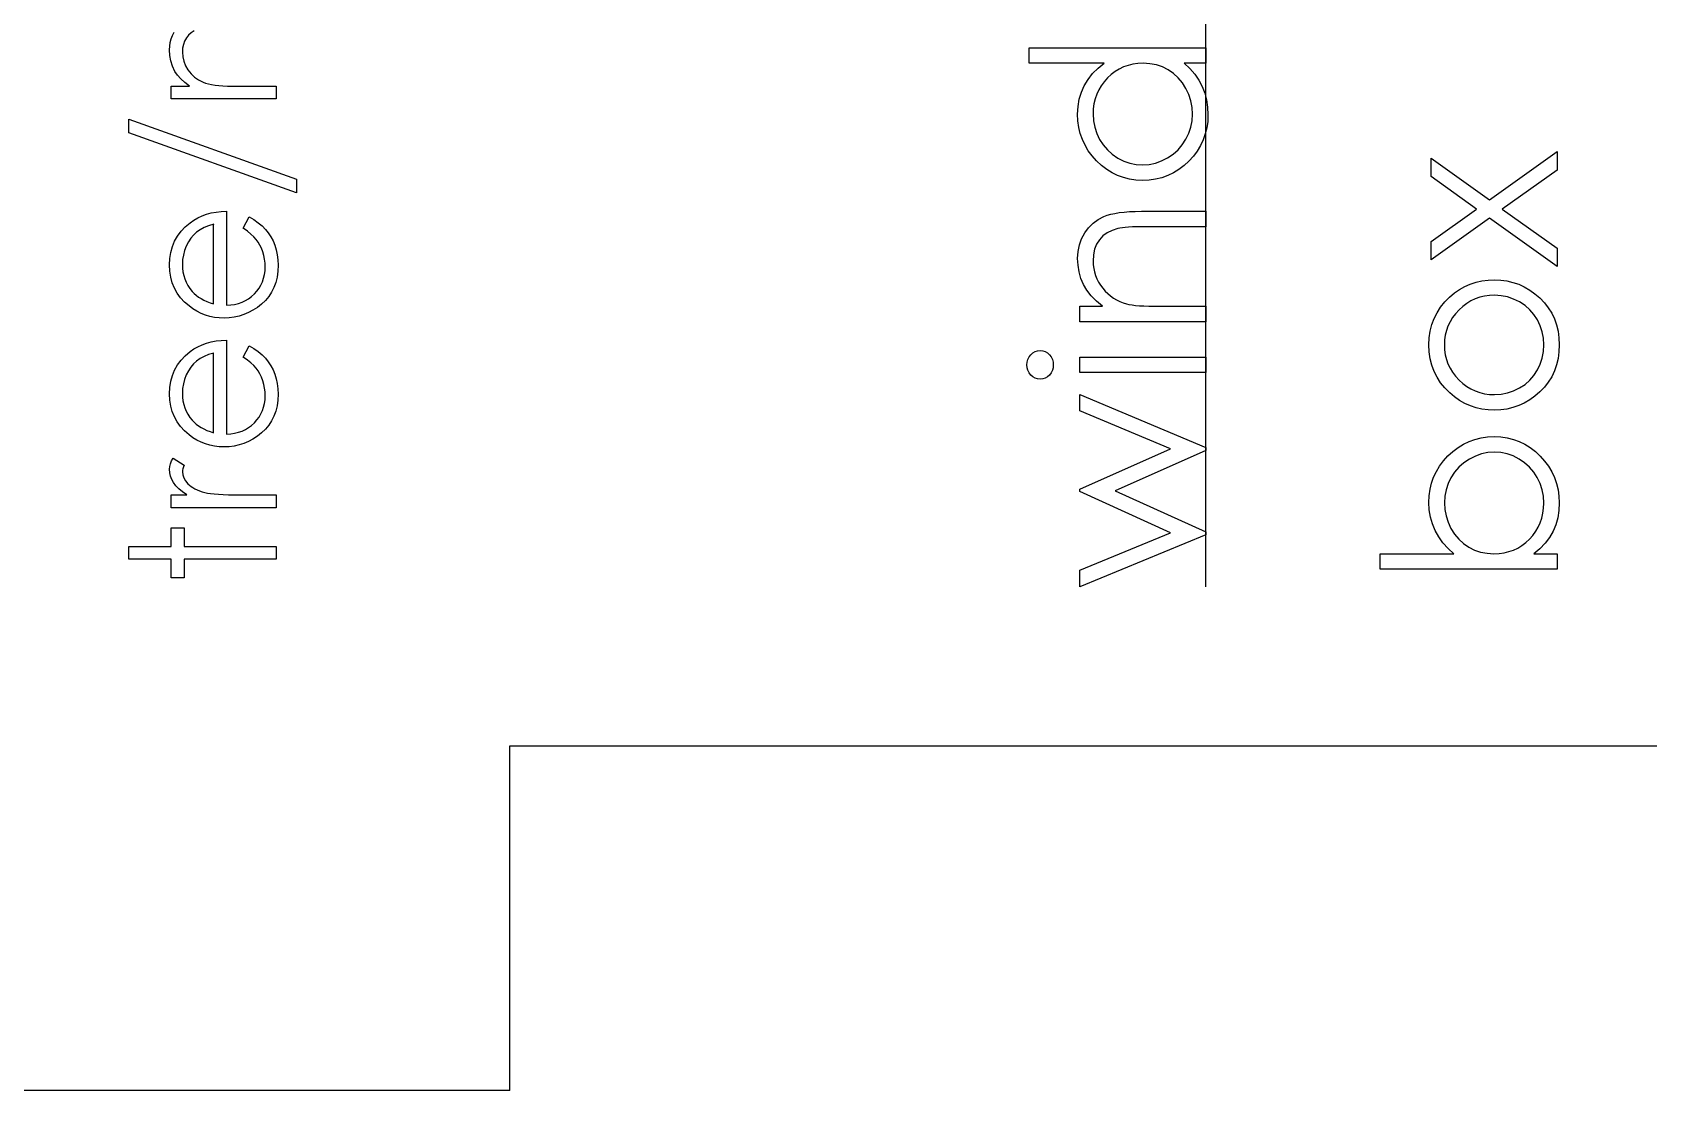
# Model space of a CAD drawing. Header units: millimetres. Extents: x -495 to 17, y 155 to 441.
# Drawn here: x -407.59 to -379.45, y 155.29 to 173.71 of the extents above; entities that cross this region are included whole.
import ezdxf

# ---------------------------------------------------------------- set-up
doc = ezdxf.new("R2010")
doc.units = ezdxf.units.MM

msp = doc.modelspace()

# ---------------------------------------------------------------- linework, layer by layer
at = {"color": 7, "linetype": 'Continuous'}
msp.add_line((-387.161, 164.056), (-387.161, 293.248), dxfattribs=at)
at = {"color": 7, "linetype": 'Continuous', "lineweight": 25}
for p, q in [((-399.279, 161.286), (-359.279, 161.286)), ((-399.279, 155.286), (-399.279, 161.286)), ((-399.279, 155.286), (-411.279, 155.286))]:
    msp.add_line(p, q, dxfattribs=at)
at = {"color": 7, "linetype": 'Continuous', "flags": 128}
for points in [[(-405.171, 172.549), (-405.171, 172.774), (-405.171, 172.774), (-404.853, 172.774), (-404.853, 172.774), (-404.935, 172.836), (-405.005, 172.899), (-405.064, 172.962), (-405.11, 173.027), (-405.11, 173.027), (-405.151, 173.118), (-405.18, 173.211), (-405.197, 173.306), (-405.203, 173.404), (-405.203, 173.404), (-405.199, 173.47), (-405.19, 173.534), (-405.173, 173.596), (-405.15, 173.657), (-405.122, 173.715)], [(-404.775, 173.733), (-404.825, 173.7), (-404.869, 173.66), (-404.908, 173.611), (-404.939, 173.557), (-404.961, 173.498), (-404.974, 173.434), (-404.978, 173.365), (-404.978, 173.365), (-404.972, 173.283), (-404.954, 173.205), (-404.923, 173.129), (-404.881, 173.056), (-404.828, 172.988), (-404.766, 172.93), (-404.696, 172.882), (-404.618, 172.843), (-404.574, 172.827), (-404.525, 172.813), (-404.47, 172.801), (-404.409, 172.791), (-404.343, 172.783), (-404.272, 172.778), (-404.195, 172.775), (-404.113, 172.774), (-404.113, 172.774), (-403.344, 172.774), (-403.344, 172.774), (-403.344, 172.549), (-403.344, 172.549), (-405.171, 172.549)], [(-390.238, 173.44), (-387.161, 173.44), (-387.161, 173.44), (-387.161, 173.171), (-387.161, 173.171), (-387.54, 173.171), (-387.54, 173.171), (-387.439, 173.078), (-387.352, 172.98), (-387.281, 172.875), (-387.223, 172.766), (-387.179, 172.651), (-387.148, 172.532), (-387.129, 172.406), (-387.123, 172.276), (-387.123, 172.276), (-387.128, 172.16), (-387.144, 172.048), (-387.169, 171.94), (-387.206, 171.837), (-387.252, 171.738), (-387.31, 171.643), (-387.377, 171.553), (-387.455, 171.467), (-387.54, 171.389), (-387.63, 171.321), (-387.724, 171.264), (-387.823, 171.216), (-387.927, 171.179), (-388.034, 171.154), (-388.147, 171.138), (-388.263, 171.133), (-388.263, 171.133), (-388.377, 171.138), (-388.488, 171.154), (-388.594, 171.18), (-388.696, 171.217), (-388.793, 171.265), (-388.886, 171.323), (-388.976, 171.391), (-389.061, 171.47), (-389.138, 171.557), (-389.206, 171.648), (-389.263, 171.743), (-389.309, 171.843), (-389.346, 171.947), (-389.371, 172.055), (-389.386, 172.167), (-389.392, 172.284), (-389.392, 172.284), (-389.385, 172.418), (-389.363, 172.545), (-389.327, 172.666), (-389.276, 172.78), (-389.211, 172.888), (-389.132, 172.99), (-389.037, 173.083), (-388.929, 173.171), (-388.929, 173.171), (-390.238, 173.171), (-390.238, 173.171), (-390.238, 173.44)], [(-389.122, 172.288), (-389.115, 172.17), (-389.094, 172.057), (-389.059, 171.949), (-389.01, 171.845), (-388.947, 171.749), (-388.874, 171.663), (-388.788, 171.587), (-388.692, 171.521), (-388.589, 171.469), (-388.482, 171.432), (-388.373, 171.409), (-388.26, 171.402), (-388.26, 171.402), (-388.148, 171.41), (-388.039, 171.432), (-387.933, 171.47), (-387.828, 171.523), (-387.731, 171.589), (-387.644, 171.664), (-387.57, 171.751), (-387.507, 171.848), (-387.456, 171.952), (-387.421, 172.059), (-387.399, 172.17), (-387.392, 172.285), (-387.392, 172.285), (-387.399, 172.402), (-387.42, 172.515), (-387.456, 172.625), (-387.506, 172.732), (-387.568, 172.832), (-387.64, 172.919), (-387.722, 172.994), (-387.814, 173.057), (-387.915, 173.107), (-388.021, 173.143), (-388.133, 173.164), (-388.252, 173.171), (-388.252, 173.171), (-388.343, 173.167), (-388.43, 173.155), (-388.514, 173.135), (-388.593, 173.107), (-388.669, 173.071), (-388.741, 173.027), (-388.809, 172.976), (-388.873, 172.916), (-388.931, 172.85), (-388.983, 172.781), (-389.025, 172.708), (-389.06, 172.631), (-389.088, 172.551), (-389.107, 172.467), (-389.119, 172.379), (-389.123, 172.288)], [(-405.908, 172.197), (-402.991, 171.151), (-402.991, 171.151), (-402.991, 170.915), (-402.991, 170.915), (-405.908, 171.96), (-405.908, 171.96), (-405.908, 172.197)], [(-383.238, 169.748), (-383.238, 170.068), (-383.238, 170.068), (-382.447, 170.633), (-382.447, 170.633), (-383.238, 171.197), (-383.238, 171.197), (-383.238, 171.517), (-383.238, 171.517), (-382.223, 170.793), (-382.223, 170.793), (-381.046, 171.633), (-381.046, 171.633), (-381.046, 171.312), (-381.046, 171.312), (-381.998, 170.633), (-381.998, 170.633), (-381.046, 169.953), (-381.046, 169.953), (-381.046, 169.633), (-381.046, 169.633), (-382.223, 170.473), (-382.223, 170.473), (-383.238, 169.748)], [(-403.921, 170.299), (-403.816, 170.498), (-403.816, 170.498), (-403.732, 170.449), (-403.657, 170.396), (-403.591, 170.34), (-403.533, 170.28), (-403.482, 170.217), (-403.437, 170.149), (-403.399, 170.078), (-403.368, 170.003), (-403.344, 169.923), (-403.326, 169.838), (-403.315, 169.749), (-403.312, 169.654), (-403.312, 169.654), (-403.316, 169.549), (-403.33, 169.45), (-403.352, 169.357), (-403.384, 169.269), (-403.424, 169.188), (-403.474, 169.112), (-403.533, 169.042), (-403.6, 168.979), (-403.673, 168.921), (-403.749, 168.872), (-403.827, 168.83), (-403.907, 168.796), (-403.99, 168.769), (-404.075, 168.75), (-404.163, 168.739), (-404.252, 168.735), (-404.252, 168.735), (-404.336, 168.739), (-404.419, 168.748), (-404.498, 168.765), (-404.576, 168.788), (-404.651, 168.817), (-404.724, 168.853), (-404.794, 168.896), (-404.862, 168.946), (-404.862, 168.946), (-404.942, 169.015), (-405.011, 169.09), (-405.07, 169.171), (-405.118, 169.258), (-405.155, 169.35), (-405.181, 169.447), (-405.197, 169.55), (-405.203, 169.66), (-405.203, 169.66), (-405.197, 169.772), (-405.18, 169.879), (-405.152, 169.979), (-405.113, 170.074), (-405.063, 170.163), (-405, 170.246), (-404.927, 170.324), (-404.843, 170.395), (-404.843, 170.395), (-404.778, 170.441), (-404.708, 170.481), (-404.635, 170.515), (-404.558, 170.543), (-404.477, 170.565), (-404.391, 170.581), (-404.302, 170.59), (-404.209, 170.594), (-404.209, 170.594), (-404.209, 168.96), (-404.209, 168.96), (-404.137, 168.964), (-404.068, 168.974), (-404.002, 168.99), (-403.94, 169.012), (-403.882, 169.039), (-403.826, 169.072), (-403.774, 169.111), (-403.725, 169.156), (-403.681, 169.205), (-403.642, 169.257), (-403.61, 169.311), (-403.583, 169.369), (-403.563, 169.429), (-403.548, 169.492), (-403.539, 169.558), (-403.536, 169.626), (-403.536, 169.626), (-403.539, 169.693), (-403.547, 169.759), (-403.56, 169.824), (-403.579, 169.888), (-403.602, 169.95), (-403.629, 170.006), (-403.659, 170.058), (-403.692, 170.105), (-403.733, 170.15), (-403.785, 170.198), (-403.847, 170.248), (-403.921, 170.299)], [(-389.353, 168.671), (-389.353, 168.94), (-389.353, 168.94), (-388.958, 168.94), (-388.958, 168.94), (-389.064, 169.029), (-389.154, 169.121), (-389.229, 169.219), (-389.288, 169.321), (-389.334, 169.427), (-389.366, 169.538), (-389.385, 169.654), (-389.392, 169.774), (-389.392, 169.774), (-389.384, 169.896), (-389.361, 170.01), (-389.322, 170.117), (-389.268, 170.217), (-389.201, 170.307), (-389.123, 170.385), (-389.034, 170.45), (-388.935, 170.502), (-388.878, 170.524), (-388.815, 170.542), (-388.744, 170.558), (-388.666, 170.571), (-388.581, 170.581), (-388.488, 170.588), (-388.388, 170.593), (-388.281, 170.594), (-388.281, 170.594), (-387.161, 170.594), (-387.161, 170.594), (-387.161, 170.325), (-387.161, 170.325), (-388.192, 170.325), (-388.192, 170.325), (-388.282, 170.324), (-388.364, 170.323), (-388.438, 170.321), (-388.504, 170.317), (-388.563, 170.312), (-388.613, 170.307), (-388.656, 170.3), (-388.691, 170.293), (-388.691, 170.293), (-388.792, 170.262), (-388.879, 170.22), (-388.954, 170.166), (-389.014, 170.1), (-389.062, 170.023), (-389.096, 169.936), (-389.116, 169.837), (-389.123, 169.728), (-389.123, 169.728), (-389.12, 169.663), (-389.112, 169.6), (-389.099, 169.538), (-389.081, 169.478), (-389.057, 169.42), (-389.029, 169.363), (-388.995, 169.309), (-388.956, 169.256), (-388.912, 169.206), (-388.867, 169.161), (-388.819, 169.12), (-388.769, 169.083), (-388.716, 169.051), (-388.66, 169.024), (-388.602, 169), (-388.542, 168.982), (-388.542, 168.982), (-388.498, 168.972), (-388.445, 168.964), (-388.384, 168.957), (-388.314, 168.951), (-388.237, 168.946), (-388.151, 168.943), (-388.056, 168.941), (-387.954, 168.94), (-387.954, 168.94), (-387.161, 168.94), (-387.161, 168.94), (-387.161, 168.671), (-387.161, 168.671), (-389.353, 168.671)], [(-404.433, 170.37), (-404.522, 170.343), (-404.601, 170.311), (-404.671, 170.273), (-404.731, 170.23), (-404.784, 170.181), (-404.831, 170.124), (-404.874, 170.06), (-404.91, 169.988), (-404.94, 169.912), (-404.961, 169.833), (-404.974, 169.753), (-404.978, 169.671), (-404.978, 169.671), (-404.976, 169.604), (-404.968, 169.539), (-404.954, 169.476), (-404.935, 169.417), (-404.911, 169.359), (-404.882, 169.304), (-404.847, 169.251), (-404.807, 169.2), (-404.807, 169.2), (-404.774, 169.165), (-404.737, 169.133), (-404.696, 169.102), (-404.651, 169.074), (-404.603, 169.048), (-404.55, 169.024), (-404.494, 169.003), (-404.434, 168.983), (-404.434, 168.983), (-404.434, 170.37)], [(-383.276, 168.268), (-383.271, 168.392), (-383.254, 168.509), (-383.225, 168.621), (-383.186, 168.728), (-383.135, 168.829), (-383.073, 168.925), (-383, 169.016), (-382.915, 169.101), (-382.915, 169.101), (-382.831, 169.172), (-382.743, 169.233), (-382.651, 169.285), (-382.556, 169.327), (-382.456, 169.36), (-382.353, 169.383), (-382.246, 169.397), (-382.136, 169.402), (-382.136, 169.402), (-382.025, 169.397), (-381.917, 169.382), (-381.813, 169.357), (-381.712, 169.323), (-381.615, 169.278), (-381.522, 169.223), (-381.432, 169.159), (-381.346, 169.085), (-381.266, 169.002), (-381.198, 168.914), (-381.139, 168.821), (-381.092, 168.722), (-381.055, 168.617), (-381.028, 168.506), (-381.013, 168.39), (-381.007, 168.268), (-381.007, 168.268), (-381.013, 168.146), (-381.028, 168.029), (-381.055, 167.919), (-381.092, 167.814), (-381.139, 167.714), (-381.198, 167.62), (-381.266, 167.532), (-381.346, 167.45), (-381.432, 167.375), (-381.522, 167.311), (-381.615, 167.256), (-381.712, 167.212), (-381.813, 167.177), (-381.917, 167.152), (-382.025, 167.137), (-382.136, 167.133), (-382.136, 167.133), (-382.246, 167.137), (-382.353, 167.151), (-382.456, 167.175), (-382.554, 167.208), (-382.65, 167.25), (-382.742, 167.301), (-382.829, 167.363), (-382.913, 167.433), (-382.913, 167.433), (-382.999, 167.518), (-383.072, 167.609), (-383.135, 167.705), (-383.186, 167.808), (-383.225, 167.914), (-383.254, 168.027), (-383.271, 168.145), (-383.276, 168.268)], [(-383.007, 168.267), (-383.003, 168.18), (-382.991, 168.096), (-382.971, 168.015), (-382.944, 167.937), (-382.907, 167.862), (-382.864, 167.791), (-382.812, 167.722), (-382.752, 167.657), (-382.686, 167.597), (-382.617, 167.545), (-382.545, 167.502), (-382.469, 167.466), (-382.391, 167.438), (-382.308, 167.418), (-382.223, 167.406), (-382.134, 167.402), (-382.134, 167.402), (-382.019, 167.409), (-381.908, 167.431), (-381.801, 167.467), (-381.698, 167.518), (-381.603, 167.581), (-381.519, 167.655), (-381.447, 167.738), (-381.386, 167.832), (-381.338, 167.934), (-381.304, 168.04), (-381.283, 168.151), (-381.276, 168.267), (-381.276, 168.267), (-381.283, 168.383), (-381.304, 168.494), (-381.338, 168.6), (-381.386, 168.702), (-381.447, 168.795), (-381.519, 168.88), (-381.603, 168.953), (-381.698, 169.016), (-381.801, 169.067), (-381.908, 169.104), (-382.019, 169.125), (-382.134, 169.133), (-382.134, 169.133), (-382.223, 169.128), (-382.308, 169.116), (-382.391, 169.097), (-382.469, 169.069), (-382.545, 169.033), (-382.617, 168.988), (-382.686, 168.937), (-382.752, 168.877), (-382.812, 168.811), (-382.864, 168.743), (-382.907, 168.671), (-382.944, 168.597), (-382.971, 168.518), (-382.991, 168.438), (-383.003, 168.354), (-383.007, 168.267)], [(-403.921, 168.055), (-403.816, 168.254), (-403.816, 168.254), (-403.732, 168.205), (-403.657, 168.153), (-403.591, 168.097), (-403.533, 168.037), (-403.482, 167.973), (-403.437, 167.906), (-403.399, 167.834), (-403.368, 167.759), (-403.344, 167.679), (-403.326, 167.595), (-403.315, 167.505), (-403.312, 167.411), (-403.312, 167.411), (-403.316, 167.305), (-403.33, 167.206), (-403.352, 167.113), (-403.384, 167.025), (-403.424, 166.944), (-403.474, 166.869), (-403.533, 166.799), (-403.6, 166.735), (-403.673, 166.678), (-403.749, 166.628), (-403.827, 166.587), (-403.907, 166.553), (-403.99, 166.526), (-404.075, 166.507), (-404.163, 166.496), (-404.252, 166.492), (-404.252, 166.492), (-404.336, 166.495), (-404.419, 166.505), (-404.498, 166.521), (-404.576, 166.544), (-404.651, 166.574), (-404.724, 166.61), (-404.794, 166.653), (-404.862, 166.702), (-404.862, 166.702), (-404.942, 166.772), (-405.011, 166.847), (-405.07, 166.927), (-405.118, 167.014), (-405.155, 167.106), (-405.181, 167.204), (-405.197, 167.307), (-405.203, 167.416), (-405.203, 167.416), (-405.197, 167.528), (-405.18, 167.635), (-405.152, 167.736), (-405.113, 167.83), (-405.063, 167.919), (-405, 168.003), (-404.927, 168.08), (-404.843, 168.152), (-404.843, 168.152), (-404.778, 168.198), (-404.708, 168.237), (-404.635, 168.271), (-404.558, 168.299), (-404.477, 168.321), (-404.391, 168.337), (-404.302, 168.347), (-404.209, 168.351), (-404.209, 168.351), (-404.209, 166.716), (-404.209, 166.716), (-404.137, 166.72), (-404.068, 166.73), (-404.002, 166.747), (-403.94, 166.769), (-403.882, 166.796), (-403.826, 166.829), (-403.774, 166.868), (-403.725, 166.912), (-403.681, 166.961), (-403.642, 167.013), (-403.61, 167.068), (-403.583, 167.125), (-403.563, 167.185), (-403.548, 167.248), (-403.539, 167.314), (-403.536, 167.383), (-403.536, 167.383), (-403.539, 167.45), (-403.547, 167.515), (-403.56, 167.58), (-403.579, 167.644), (-403.602, 167.706), (-403.629, 167.763), (-403.659, 167.814), (-403.692, 167.861), (-403.733, 167.907), (-403.785, 167.954), (-403.847, 168.004), (-403.921, 168.055)], [(-404.433, 168.126), (-404.522, 168.1), (-404.601, 168.067), (-404.671, 168.03), (-404.731, 167.986), (-404.784, 167.937), (-404.831, 167.88), (-404.874, 167.816), (-404.91, 167.745), (-404.94, 167.668), (-404.961, 167.59), (-404.974, 167.51), (-404.978, 167.428), (-404.978, 167.428), (-404.976, 167.36), (-404.968, 167.295), (-404.954, 167.233), (-404.935, 167.173), (-404.911, 167.115), (-404.882, 167.06), (-404.847, 167.007), (-404.807, 166.957), (-404.807, 166.957), (-404.774, 166.922), (-404.737, 166.889), (-404.696, 166.859), (-404.651, 166.831), (-404.603, 166.805), (-404.55, 166.781), (-404.494, 166.759), (-404.434, 166.739), (-404.434, 166.739), (-404.434, 168.126)], [(-390.276, 167.92), (-390.272, 167.97), (-390.26, 168.016), (-390.238, 168.059), (-390.209, 168.097), (-390.173, 168.13), (-390.133, 168.152), (-390.091, 168.166), (-390.044, 168.171), (-390.044, 168.171), (-389.999, 168.166), (-389.957, 168.152), (-389.918, 168.13), (-389.883, 168.097), (-389.853, 168.059), (-389.832, 168.016), (-389.819, 167.97), (-389.815, 167.92), (-389.815, 167.92), (-389.819, 167.871), (-389.832, 167.826), (-389.853, 167.783), (-389.883, 167.744), (-389.918, 167.713), (-389.957, 167.69), (-389.999, 167.676), (-390.044, 167.671), (-390.044, 167.671), (-390.091, 167.676), (-390.133, 167.69), (-390.173, 167.713), (-390.209, 167.744), (-390.238, 167.783), (-390.26, 167.826), (-390.272, 167.871), (-390.276, 167.92)], [(-389.353, 167.786), (-389.353, 168.056), (-389.353, 168.056), (-387.161, 168.056), (-387.161, 168.056), (-387.161, 167.786), (-387.161, 167.786), (-389.353, 167.786)], [(-389.353, 164.056), (-389.353, 164.345), (-389.353, 164.345), (-387.776, 164.998), (-387.776, 164.998), (-389.353, 165.714), (-389.353, 165.714), (-389.353, 165.759), (-389.353, 165.759), (-387.776, 166.46), (-387.776, 166.46), (-389.353, 167.119), (-389.353, 167.119), (-389.353, 167.402), (-389.353, 167.402), (-387.161, 166.485), (-387.161, 166.485), (-387.161, 166.429), (-387.161, 166.429), (-388.738, 165.729), (-388.738, 165.729), (-387.161, 165.014), (-387.161, 165.014), (-387.161, 164.964), (-387.161, 164.964), (-389.353, 164.056)], [(-381.046, 164.363), (-384.123, 164.363), (-384.123, 164.363), (-384.123, 164.633), (-384.123, 164.633), (-382.84, 164.633), (-382.84, 164.633), (-382.943, 164.726), (-383.031, 164.824), (-383.106, 164.928), (-383.168, 165.036), (-383.215, 165.151), (-383.249, 165.271), (-383.27, 165.396), (-383.276, 165.527), (-383.276, 165.527), (-383.271, 165.643), (-383.255, 165.755), (-383.23, 165.863), (-383.194, 165.966), (-383.147, 166.065), (-383.09, 166.16), (-383.022, 166.25), (-382.944, 166.336), (-382.859, 166.414), (-382.769, 166.482), (-382.675, 166.54), (-382.576, 166.588), (-382.474, 166.624), (-382.366, 166.65), (-382.254, 166.666), (-382.138, 166.671), (-382.138, 166.671), (-382.023, 166.666), (-381.912, 166.65), (-381.806, 166.624), (-381.704, 166.586), (-381.606, 166.539), (-381.513, 166.481), (-381.423, 166.412), (-381.338, 166.333), (-381.261, 166.246), (-381.194, 166.155), (-381.136, 166.06), (-381.09, 165.96), (-381.053, 165.856), (-381.028, 165.748), (-381.013, 165.635), (-381.007, 165.518), (-381.007, 165.518), (-381.014, 165.385), (-381.034, 165.258), (-381.067, 165.138), (-381.114, 165.024), (-381.174, 164.916), (-381.251, 164.815), (-381.343, 164.721), (-381.451, 164.633), (-381.451, 164.633), (-381.046, 164.633), (-381.046, 164.633), (-381.046, 164.363)], [(-381.276, 165.516), (-381.284, 165.634), (-381.305, 165.747), (-381.34, 165.855), (-381.389, 165.959), (-381.451, 166.055), (-381.525, 166.141), (-381.61, 166.217), (-381.707, 166.282), (-381.81, 166.335), (-381.916, 166.372), (-382.025, 166.395), (-382.138, 166.402), (-382.138, 166.402), (-382.25, 166.394), (-382.36, 166.372), (-382.467, 166.333), (-382.572, 166.28), (-382.669, 166.215), (-382.755, 166.139), (-382.829, 166.053), (-382.892, 165.956), (-382.943, 165.853), (-382.978, 165.745), (-383, 165.634), (-383.007, 165.52), (-383.007, 165.52), (-383, 165.404), (-382.978, 165.291), (-382.943, 165.18), (-382.892, 165.073), (-382.83, 164.973), (-382.758, 164.885), (-382.675, 164.809), (-382.584, 164.746), (-382.483, 164.696), (-382.377, 164.661), (-382.264, 164.64), (-382.146, 164.633), (-382.146, 164.633), (-382.055, 164.637), (-381.968, 164.649), (-381.885, 164.669), (-381.805, 164.696), (-381.73, 164.732), (-381.658, 164.776), (-381.59, 164.828), (-381.526, 164.887), (-381.468, 164.953), (-381.416, 165.023), (-381.374, 165.095), (-381.339, 165.172), (-381.311, 165.253), (-381.292, 165.337), (-381.28, 165.425), (-381.276, 165.516)], [(-405.171, 165.434), (-405.171, 165.658), (-405.171, 165.658), (-404.902, 165.658), (-404.902, 165.658), (-404.976, 165.709), (-405.039, 165.762), (-405.091, 165.816), (-405.132, 165.871), (-405.163, 165.927), (-405.185, 165.985), (-405.198, 166.044), (-405.203, 166.104), (-405.203, 166.104), (-405.199, 166.151), (-405.187, 166.199), (-405.168, 166.248), (-405.14, 166.299), (-405.14, 166.299), (-404.946, 166.176), (-404.946, 166.176), (-404.96, 166.144), (-404.97, 166.113), (-404.976, 166.086), (-404.978, 166.061), (-404.978, 166.061), (-404.972, 166.008), (-404.954, 165.955), (-404.925, 165.903), (-404.883, 165.852), (-404.857, 165.828), (-404.828, 165.804), (-404.796, 165.783), (-404.76, 165.763), (-404.722, 165.745), (-404.679, 165.728), (-404.633, 165.712), (-404.585, 165.698), (-404.585, 165.698), (-404.541, 165.689), (-404.487, 165.681), (-404.424, 165.674), (-404.35, 165.668), (-404.267, 165.664), (-404.174, 165.661), (-404.071, 165.659), (-403.958, 165.658), (-403.958, 165.658), (-403.344, 165.658), (-403.344, 165.658), (-403.344, 165.434), (-403.344, 165.434), (-405.171, 165.434)], [(-405.908, 164.536), (-405.908, 164.761), (-405.908, 164.761), (-405.171, 164.761), (-405.171, 164.761), (-405.171, 165.081), (-405.171, 165.081), (-404.946, 165.081), (-404.946, 165.081), (-404.946, 164.761), (-404.946, 164.761), (-403.344, 164.761), (-403.344, 164.761), (-403.344, 164.536), (-403.344, 164.536), (-404.946, 164.536), (-404.946, 164.536), (-404.946, 164.216), (-404.946, 164.216), (-405.171, 164.216), (-405.171, 164.216), (-405.171, 164.536), (-405.171, 164.536), (-405.908, 164.536)]]:
    msp.add_lwpolyline(points, dxfattribs=at)

doc.saveas('drawing.dxf')
